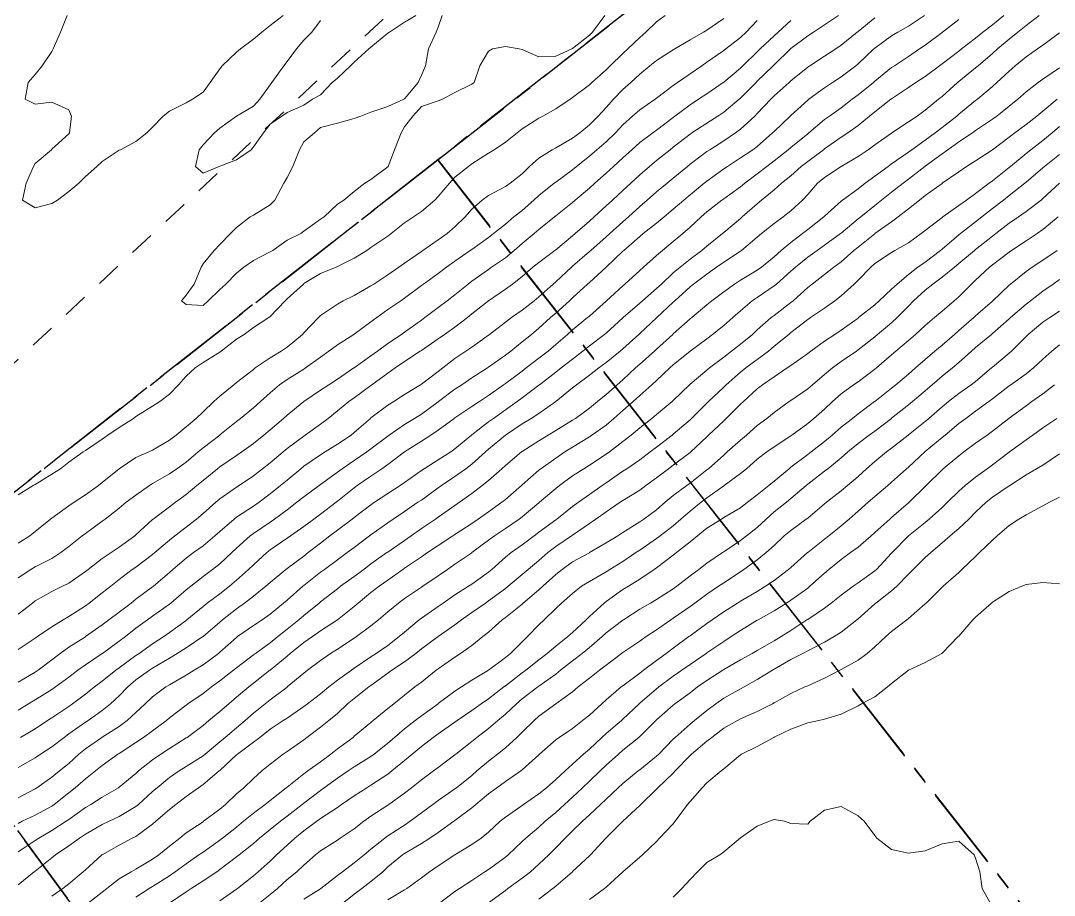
# Model space of a CAD drawing. Header units: centimetres. Extents: x 0 to 642158, y -847 to 649707.
# Drawn here: x 616969.32 to 617000.09, y 620332.55 to 620358.59 of the extents above; entities that cross this region are included whole.
import ezdxf

# ---------------------------------------------------------------- set-up
doc = ezdxf.new("R2010")
doc.units = ezdxf.units.CM
doc.header["$MEASUREMENT"] = 0
doc.linetypes.add('CENTERX2', pattern=[4, 2.5, -0.5, 0.5, -0.5])
doc.linetypes.add('JIS_02_0.7', pattern=[1.35, 0.75, -0.6])
doc.layers.add('SPW_parcellaire cadastral', color=7, linetype='CENTERX2', lineweight=25, true_color=0xff0542)
doc.layers.add('WAL_parcellaire agricole', color=7, linetype='JIS_02_0.7', lineweight=25)
doc.layers.add('WAL_topographie 0.5', color=253, linetype='Continuous', lineweight=20)

msp = doc.modelspace()

# ---------------------------------------------------------------- linework, layer by layer
at = {"layer": 'SPW_parcellaire cadastral'}
for points in [[(616972.658, 620425.672), (617010.893, 620377.325), (616997.565, 620366.866), (616981.735, 620354.446), (616964.517, 620340.941), (616934.252, 620317.224), (616928.003, 620312.33), (616882.528, 620374.041), (616972.658, 620425.672)], [(617146.257, 620375.609), (617171.917, 620342.183), (617234.747, 620260.301), (617106.707, 620158.882), (617115.103, 620149.589), (617064.759, 620106.478), (617053.863, 620117.239), (616968.009, 620182.814), (616937.386, 620218.037), (616956.282, 620268.99), (616938.408, 620293.768), (616934.252, 620317.224), (616964.517, 620340.941), (617015.701, 620270.757), (617035.118, 620286.317), (617053.068, 620300.715), (617070.714, 620314.879), (617111.129, 620347.351), (617146.257, 620375.609)], [(617053.068, 620300.715), (617035.118, 620286.317), (616981.735, 620354.446), (616997.565, 620366.866), (617053.068, 620300.715)], [(616964.517, 620340.941), (616981.735, 620354.446), (617035.118, 620286.317), (617015.701, 620270.757), (616964.517, 620340.941)]]:
    msp.add_lwpolyline(points, dxfattribs=at)
at = {"layer": 'WAL_parcellaire agricole'}
msp.add_lwpolyline([(617087.586, 620473.072), (617062.422, 620453.403), (617036.863, 620425.348), (617003.098, 620383.063), (616981.101, 620359.561), (616961.603, 620341.392), (616928.44, 620312.222), (616917.191, 620305.471)], dxfattribs=at)
at = {"layer": 'WAL_topographie 0.5'}
for points in [[(616969.25, 620344.476), (616969.695, 620344.75), (616969.75, 620344.783), (616970.25, 620345.083), (616970.504, 620345.25), (616970.75, 620345.449), (616971.186, 620345.75), (616971.25, 620345.792), (616971.75, 620346.131), (616971.918, 620346.25), (616972.25, 620346.473), (616972.676, 620346.75), (616972.75, 620346.804), (616973.25, 620347.108), (616973.466, 620347.25), (616973.75, 620347.468), (616974.021, 620347.75), (616974.25, 620348.002), (616974.52, 620348.25), (616974.75, 620348.409), (616975.25, 620348.722), (616975.286, 620348.75), (616975.75, 620349.103), (616975.972, 620349.25), (616976.25, 620349.453), (616976.713, 620349.75), (616976.75, 620349.778), (616977.192, 620350.25), (616977.25, 620350.308), (616977.736, 620350.75), (616977.75, 620350.761), (616978.25, 620351.062), (616978.711, 620351.25), (616978.75, 620351.268), (616979.25, 620351.52), (616979.624, 620351.75), (616979.75, 620351.833), (616980.25, 620352.177), (616980.348, 620352.25), (616980.75, 620352.569), (616981.014, 620352.75), (616981.25, 620352.91), (616981.649, 620353.25), (616981.75, 620353.356), (616982.086, 620353.75), (616982.25, 620353.929), (616982.649, 620354.25), (616982.75, 620354.328), (616983.25, 620354.645), (616983.412, 620354.75), (616983.75, 620354.971), (616984.1, 620355.25), (616984.25, 620355.368), (616984.75, 620355.69), (616984.864, 620355.75), (616985.25, 620355.967), (616985.675, 620356.25), (616985.75, 620356.299), (616986.25, 620356.678), (616986.324, 620356.75), (616986.75, 620357.13), (616986.871, 620357.25), (616987.25, 620357.613), (616987.394, 620357.75), (616987.75, 620358.094), (616987.932, 620358.25), (616988.25, 620358.561), (616988.508, 620358.75)], [(616969.25, 620339.868), (616969.75, 620340.199), (616969.821, 620340.25), (616970.25, 620340.546), (616970.583, 620340.75), (616970.75, 620340.846), (616971.25, 620341.168), (616971.359, 620341.25), (616971.75, 620341.555), (616972, 620341.75), (616972.25, 620341.951), (616972.641, 620342.25), (616972.75, 620342.322), (616973.25, 620342.698), (616973.311, 620342.75), (616973.75, 620343.126), (616973.915, 620343.25), (616974.25, 620343.507), (616974.554, 620343.75), (616974.75, 620343.914), (616975.13, 620344.25), (616975.25, 620344.351), (616975.75, 620344.697), (616975.829, 620344.75), (616976.25, 620345.041), (616976.521, 620345.25), (616976.75, 620345.428), (616977.132, 620345.75), (616977.25, 620345.849), (616977.75, 620346.221), (616977.794, 620346.25), (616978.25, 620346.578), (616978.476, 620346.75), (616978.75, 620346.973), (616979.09, 620347.25), (616979.25, 620347.362), (616979.75, 620347.729), (616979.778, 620347.75), (616980.25, 620348.099), (616980.465, 620348.25), (616980.75, 620348.44), (616981.218, 620348.75), (616981.25, 620348.771), (616981.75, 620349.121), (616981.936, 620349.25), (616982.25, 620349.464), (616982.621, 620349.75), (616982.75, 620349.857), (616983.248, 620350.25), (616983.25, 620350.251), (616983.75, 620350.592), (616983.962, 620350.75), (616984.25, 620350.977), (616984.572, 620351.25), (616984.75, 620351.391), (616985.223, 620351.75), (616985.25, 620351.771), (616985.75, 620352.181), (616985.832, 620352.25), (616986.25, 620352.623), (616986.392, 620352.75), (616986.75, 620353.078), (616986.939, 620353.25), (616987.25, 620353.531), (616987.484, 620353.75), (616987.75, 620353.997), (616988.04, 620354.25), (616988.25, 620354.425), (616988.654, 620354.75), (616988.75, 620354.824), (616989.25, 620355.214), (616989.304, 620355.25), (616989.75, 620355.539), (616990.079, 620355.75), (616990.25, 620355.866), (616990.712, 620356.25), (616990.75, 620356.281), (616991.215, 620356.75), (616991.25, 620356.786), (616991.718, 620357.25), (616991.75, 620357.281), (616992.239, 620357.75), (616992.25, 620357.759), (616992.75, 620358.138), (616992.922, 620358.25), (616993.25, 620358.471), (616993.67, 620358.75)], [(616969.25, 620338.058), (616969.557, 620338.25), (616969.75, 620338.365), (616970.25, 620338.673), (616970.361, 620338.75), (616970.75, 620339.044), (616971.02, 620339.25), (616971.25, 620339.414), (616971.75, 620339.746), (616971.756, 620339.75), (616972.25, 620340.11), (616972.437, 620340.25), (616972.75, 620340.498), (616973.093, 620340.75), (616973.25, 620340.862), (616973.75, 620341.218), (616973.789, 620341.25), (616974.25, 620341.645), (616974.385, 620341.75), (616974.75, 620342.037), (616975.036, 620342.25), (616975.25, 620342.417), (616975.607, 620342.75), (616975.75, 620342.884), (616976.154, 620343.25), (616976.25, 620343.321), (616976.75, 620343.66), (616976.88, 620343.75), (616977.25, 620344.028), (616977.544, 620344.25), (616977.75, 620344.412), (616978.209, 620344.75), (616978.25, 620344.78), (616978.75, 620345.146), (616978.89, 620345.25), (616979.25, 620345.493), (616979.624, 620345.75), (616979.75, 620345.845), (616980.25, 620346.223), (616980.288, 620346.25), (616980.75, 620346.563), (616981.049, 620346.75), (616981.25, 620346.878), (616981.75, 620347.245), (616981.757, 620347.25), (616982.25, 620347.621), (616982.452, 620347.75), (616982.75, 620347.953), (616983.215, 620348.25), (616983.25, 620348.272), (616983.75, 620348.631), (616983.909, 620348.75), (616984.25, 620349.024), (616984.525, 620349.25), (616984.75, 620349.437), (616985.095, 620349.75), (616985.25, 620349.885), (616985.66, 620350.25), (616985.75, 620350.336), (616986.196, 620350.75), (616986.25, 620350.799), (616986.75, 620351.249), (616986.751, 620351.25), (616987.25, 620351.726), (616987.276, 620351.75), (616987.75, 620352.164), (616987.855, 620352.25), (616988.25, 620352.566), (616988.476, 620352.75), (616988.75, 620352.976), (616989.06, 620353.25), (616989.25, 620353.408), (616989.672, 620353.75), (616989.75, 620353.814), (616990.25, 620354.175), (616990.359, 620354.25), (616990.75, 620354.505), (616991.116, 620354.75), (616991.25, 620354.848), (616991.705, 620355.25), (616991.75, 620355.296), (616992.229, 620355.75), (616992.25, 620355.77), (616992.75, 620356.221), (616992.787, 620356.25), (616993.25, 620356.596), (616993.486, 620356.75), (616993.75, 620356.916), (616994.186, 620357.25), (616994.25, 620357.303), (616994.722, 620357.75), (616994.75, 620357.775), (616995.25, 620358.136), (616995.438, 620358.25), (616995.75, 620358.427), (616996.232, 620358.75)], [(616969.25, 620336.35), (616969.75, 620336.64), (616969.914, 620336.75), (616970.25, 620336.964), (616970.615, 620337.25), (616970.75, 620337.351), (616971.25, 620337.701), (616971.327, 620337.75), (616971.75, 620338.05), (616971.995, 620338.25), (616972.25, 620338.483), (616972.506, 620338.75), (616972.75, 620338.961), (616973.151, 620339.25), (616973.25, 620339.313), (616973.75, 620339.608), (616973.984, 620339.75), (616974.25, 620339.918), (616974.747, 620340.25), (616974.75, 620340.252), (616975.25, 620340.682), (616975.33, 620340.75), (616975.75, 620341.082), (616975.982, 620341.25), (616976.25, 620341.458), (616976.619, 620341.75), (616976.75, 620341.863), (616977.215, 620342.25), (616977.25, 620342.278), (616977.75, 620342.649), (616977.882, 620342.75), (616978.25, 620343.034), (616978.527, 620343.25), (616978.75, 620343.422), (616979.187, 620343.75), (616979.25, 620343.799), (616979.75, 620344.172), (616979.859, 620344.25), (616980.25, 620344.515), (616980.615, 620344.75), (616980.75, 620344.844), (616981.25, 620345.199), (616981.328, 620345.25), (616981.75, 620345.511), (616982.122, 620345.75), (616982.25, 620345.839), (616982.739, 620346.25), (616982.75, 620346.259), (616983.25, 620346.643), (616983.395, 620346.75), (616983.75, 620347.003), (616984.105, 620347.25), (616984.25, 620347.356), (616984.75, 620347.735), (616984.768, 620347.75), (616985.25, 620348.126), (616985.409, 620348.25), (616985.75, 620348.512), (616986.056, 620348.75), (616986.25, 620348.91), (616986.704, 620349.25), (616986.75, 620349.288), (616987.25, 620349.738), (616987.262, 620349.75), (616987.75, 620350.181), (616987.83, 620350.25), (616988.25, 620350.614), (616988.394, 620350.75), (616988.75, 620351.084), (616988.95, 620351.25), (616989.25, 620351.489), (616989.599, 620351.75), (616989.75, 620351.879), (616990.213, 620352.25), (616990.25, 620352.282), (616990.75, 620352.703), (616990.804, 620352.75), (616991.25, 620353.14), (616991.38, 620353.25), (616991.75, 620353.559), (616991.971, 620353.75), (616992.25, 620353.976), (616992.554, 620354.25), (616992.75, 620354.399), (616993.219, 620354.75), (616993.25, 620354.775), (616993.75, 620355.122), (616993.945, 620355.25), (616994.25, 620355.472), (616994.591, 620355.75), (616994.75, 620355.881), (616995.227, 620356.25), (616995.25, 620356.267), (616995.75, 620356.604), (616995.971, 620356.75), (616996.25, 620356.928), (616996.679, 620357.25), (616996.75, 620357.303), (616997.25, 620357.686), (616997.332, 620357.75), (616997.75, 620358.075), (616997.962, 620358.25), (616998.25, 620358.47), (616998.59, 620358.75)], [(616969.25, 620335.45), (616969.75, 620335.716), (616969.804, 620335.75), (616970.25, 620336.067), (616970.472, 620336.25), (616970.75, 620336.475), (616971.056, 620336.75), (616971.25, 620336.911), (616971.735, 620337.25), (616971.75, 620337.26), (616972.25, 620337.577), (616972.494, 620337.75), (616972.75, 620337.988), (616973.027, 620338.25), (616973.25, 620338.458), (616973.643, 620338.75), (616973.75, 620338.813), (616974.25, 620339.107), (616974.482, 620339.25), (616974.75, 620339.411), (616975.206, 620339.75), (616975.25, 620339.786), (616975.75, 620340.228), (616975.78, 620340.25), (616976.25, 620340.578), (616976.506, 620340.75), (616976.75, 620340.921), (616977.15, 620341.25), (616977.25, 620341.337), (616977.716, 620341.75), (616977.75, 620341.777), (616978.25, 620342.168), (616978.362, 620342.25), (616978.75, 620342.535), (616979.045, 620342.75), (616979.25, 620342.906), (616979.708, 620343.25), (616979.75, 620343.281), (616980.25, 620343.639), (616980.409, 620343.75), (616980.75, 620343.98), (616981.147, 620344.25), (616981.25, 620344.318), (616981.75, 620344.678), (616981.85, 620344.75), (616982.25, 620345.015), (616982.576, 620345.25), (616982.75, 620345.385), (616983.155, 620345.75), (616983.25, 620345.834), (616983.75, 620346.247), (616983.754, 620346.25), (616984.25, 620346.582), (616984.523, 620346.75), (616984.75, 620346.899), (616985.25, 620347.248), (616985.253, 620347.25), (616985.75, 620347.657), (616985.865, 620347.75), (616986.25, 620348.039), (616986.528, 620348.25), (616986.75, 620348.409), (616987.165, 620348.75), (616987.25, 620348.82), (616987.725, 620349.25), (616987.75, 620349.273), (616988.25, 620349.739), (616988.261, 620349.75), (616988.75, 620350.207), (616988.796, 620350.25), (616989.25, 620350.666), (616989.353, 620350.75), (616989.75, 620351.046), (616990.039, 620351.25), (616990.25, 620351.4), (616990.75, 620351.73), (616990.778, 620351.75), (616991.25, 620352.143), (616991.375, 620352.25), (616991.75, 620352.552), (616992.025, 620352.75), (616992.25, 620352.928), (616992.596, 620353.25), (616992.75, 620353.417), (616993.047, 620353.75), (616993.25, 620353.924), (616993.745, 620354.25), (616993.75, 620354.253), (616994.25, 620354.546), (616994.548, 620354.75), (616994.75, 620354.891), (616995.25, 620355.246), (616995.256, 620355.25), (616995.75, 620355.575), (616996.007, 620355.75), (616996.25, 620355.924), (616996.647, 620356.25), (616996.75, 620356.331), (616997.215, 620356.75), (616997.25, 620356.779), (616997.75, 620357.185), (616997.826, 620357.25), (616998.25, 620357.611), (616998.404, 620357.75), (616998.75, 620358.045), (616999.003, 620358.25), (616999.25, 620358.445), (616999.639, 620358.75)], [(616969.25, 620338.897), (616969.75, 620339.191), (616969.838, 620339.25), (616970.25, 620339.561), (616970.496, 620339.75), (616970.75, 620339.933), (616971.25, 620340.248), (616971.253, 620340.25), (616971.75, 620340.602), (616971.944, 620340.75), (616972.25, 620340.98), (616972.608, 620341.25), (616972.75, 620341.364), (616973.25, 620341.733), (616973.272, 620341.75), (616973.75, 620342.16), (616973.849, 620342.25), (616974.25, 620342.586), (616974.468, 620342.75), (616974.75, 620342.956), (616975.104, 620343.25), (616975.25, 620343.382), (616975.677, 620343.75), (616975.75, 620343.806), (616976.25, 620344.131), (616976.419, 620344.25), (616976.75, 620344.503), (616977.056, 620344.75), (616977.25, 620344.911), (616977.663, 620345.25), (616977.75, 620345.321), (616978.25, 620345.667), (616978.384, 620345.75), (616978.75, 620345.978), (616979.156, 620346.25), (616979.25, 620346.326), (616979.736, 620346.75), (616979.75, 620346.761), (616980.25, 620347.143), (616980.426, 620347.25), (616980.75, 620347.459), (616981.226, 620347.75), (616981.25, 620347.765), (616981.75, 620348.143), (616981.885, 620348.25), (616982.25, 620348.536), (616982.571, 620348.75), (616982.75, 620348.87), (616983.25, 620349.226), (616983.281, 620349.25), (616983.75, 620349.615), (616983.93, 620349.75), (616984.25, 620349.971), (616984.605, 620350.25), (616984.75, 620350.372), (616985.172, 620350.75), (616985.25, 620350.818), (616985.715, 620351.25), (616985.75, 620351.28), (616986.25, 620351.715), (616986.29, 620351.75), (616986.75, 620352.151), (616986.86, 620352.25), (616987.25, 620352.603), (616987.415, 620352.75), (616987.75, 620353.063), (616987.971, 620353.25), (616988.25, 620353.491), (616988.568, 620353.75), (616988.75, 620353.901), (616989.17, 620354.25), (616989.25, 620354.314), (616989.75, 620354.692), (616989.834, 620354.75), (616990.25, 620355.017), (616990.606, 620355.25), (616990.75, 620355.357), (616991.179, 620355.75), (616991.25, 620355.823), (616991.652, 620356.25), (616991.75, 620356.349), (616992.199, 620356.75), (616992.25, 620356.796), (616992.75, 620357.205), (616992.817, 620357.25), (616993.25, 620357.533), (616993.584, 620357.75), (616993.75, 620357.86), (616994.226, 620358.25), (616994.25, 620358.269), (616994.75, 620358.673)], [(616969.25, 620343.033), (616969.596, 620343.25), (616969.75, 620343.376), (616970.208, 620343.75), (616970.25, 620343.78), (616970.75, 620344.14), (616970.91, 620344.25), (616971.25, 620344.473), (616971.633, 620344.75), (616971.75, 620344.836), (616972.25, 620345.25), (616972.25, 620345.25), (616972.75, 620345.585), (616973.134, 620345.75), (616973.25, 620345.805), (616973.75, 620346.095), (616973.948, 620346.25), (616974.25, 620346.498), (616974.55, 620346.75), (616974.75, 620346.942), (616975.072, 620347.25), (616975.25, 620347.413), (616975.665, 620347.75), (616975.75, 620347.816), (616976.25, 620348.208), (616976.304, 620348.25), (616976.75, 620348.554), (616977.077, 620348.75), (616977.25, 620348.869), (616977.708, 620349.25), (616977.75, 620349.3), (616978.185, 620349.75), (616978.25, 620349.811), (616978.75, 620350.153), (616978.919, 620350.25), (616979.25, 620350.404), (616979.75, 620350.696), (616979.832, 620350.75), (616980.25, 620351.019), (616980.582, 620351.25), (616980.75, 620351.368), (616981.25, 620351.72), (616981.294, 620351.75), (616981.75, 620352.062), (616982.021, 620352.25), (616982.25, 620352.451), (616982.552, 620352.75), (616982.75, 620352.983), (616983.058, 620353.25), (616983.25, 620353.385), (616983.75, 620353.649), (616983.894, 620353.75), (616984.25, 620354.033), (616984.473, 620354.25), (616984.75, 620354.5), (616985.146, 620354.75), (616985.25, 620354.807), (616985.75, 620355.091), (616985.966, 620355.25), (616986.25, 620355.486), (616986.514, 620355.75), (616986.75, 620356.006), (616986.967, 620356.25), (616987.25, 620356.543), (616987.487, 620356.75), (616987.75, 620357.003), (616988.05, 620357.25), (616988.25, 620357.409), (616988.75, 620357.723), (616988.795, 620357.75), (616989.25, 620358.02), (616989.651, 620358.25), (616989.75, 620358.306), (616990.25, 620358.654)], [(616969.25, 620342.002), (616969.619, 620342.25), (616969.75, 620342.326), (616970.25, 620342.577), (616970.52, 620342.75), (616970.75, 620342.935), (616971.153, 620343.25), (616971.25, 620343.323), (616971.75, 620343.685), (616971.833, 620343.75), (616972.25, 620344.08), (616972.466, 620344.25), (616972.75, 620344.462), (616973.158, 620344.75), (616973.25, 620344.807), (616973.75, 620345.098), (616973.969, 620345.25), (616974.25, 620345.449), (616974.605, 620345.75), (616974.75, 620345.873), (616975.245, 620346.25), (616975.25, 620346.254), (616975.75, 620346.657), (616975.869, 620346.75), (616976.25, 620347.063), (616976.457, 620347.25), (616976.75, 620347.513), (616977.028, 620347.75), (616977.25, 620347.907), (616977.75, 620348.219), (616977.798, 620348.25), (616978.25, 620348.574), (616978.497, 620348.75), (616978.75, 620348.937), (616979.244, 620349.25), (616979.25, 620349.254), (616979.75, 620349.619), (616979.924, 620349.75), (616980.25, 620349.986), (616980.639, 620350.25), (616980.75, 620350.326), (616981.25, 620350.706), (616981.309, 620350.75), (616981.75, 620351.064), (616981.998, 620351.25), (616982.25, 620351.43), (616982.707, 620351.75), (616982.75, 620351.782), (616983.25, 620352.136), (616983.4, 620352.25), (616983.75, 620352.532), (616984.004, 620352.75), (616984.25, 620352.94), (616984.602, 620353.25), (616984.75, 620353.385), (616985.205, 620353.75), (616985.25, 620353.786), (616985.75, 620354.152), (616985.866, 620354.25), (616986.25, 620354.557), (616986.47, 620354.75), (616986.75, 620354.988), (616987.029, 620355.25), (616987.25, 620355.491), (616987.537, 620355.75), (616987.75, 620355.933), (616988.207, 620356.25), (616988.25, 620356.283), (616988.75, 620356.664), (616988.874, 620356.75), (616989.25, 620357.007), (616989.599, 620357.25), (616989.75, 620357.355), (616990.25, 620357.701), (616990.311, 620357.75), (616990.75, 620358.094), (616990.92, 620358.25), (616991.25, 620358.597)], [(616969.25, 620340.915), (616969.668, 620341.25), (616969.75, 620341.317), (616970.25, 620341.595), (616970.562, 620341.75), (616970.75, 620341.843), (616971.25, 620342.189), (616971.328, 620342.25), (616971.75, 620342.573), (616972.013, 620342.75), (616972.25, 620342.912), (616972.715, 620343.25), (616972.75, 620343.281), (616973.25, 620343.736), (616973.267, 620343.75), (616973.75, 620344.117), (616973.927, 620344.25), (616974.25, 620344.484), (616974.569, 620344.75), (616974.75, 620344.903), (616975.18, 620345.25), (616975.25, 620345.304), (616975.75, 620345.641), (616975.906, 620345.75), (616976.25, 620346.003), (616976.562, 620346.25), (616976.75, 620346.407), (616977.145, 620346.75), (616977.25, 620346.848), (616977.75, 620347.247), (616977.754, 620347.25), (616978.25, 620347.591), (616978.49, 620347.75), (616978.75, 620347.917), (616979.241, 620348.25), (616979.25, 620348.256), (616979.75, 620348.609), (616979.945, 620348.75), (616980.25, 620348.977), (616980.656, 620349.25), (616980.75, 620349.317), (616981.25, 620349.677), (616981.353, 620349.75), (616981.75, 620350.052), (616982.014, 620350.25), (616982.25, 620350.43), (616982.641, 620350.75), (616982.75, 620350.834), (616983.25, 620351.186), (616983.341, 620351.25), (616983.75, 620351.534), (616984.014, 620351.75), (616984.25, 620351.955), (616984.611, 620352.25), (616984.75, 620352.371), (616985.213, 620352.75), (616985.25, 620352.78), (616985.75, 620353.175), (616985.833, 620353.25), (616986.25, 620353.603), (616986.418, 620353.75), (616986.75, 620354.051), (616986.965, 620354.25), (616987.25, 620354.509), (616987.517, 620354.75), (616987.75, 620354.959), (616988.14, 620355.25), (616988.25, 620355.329), (616988.75, 620355.712), (616988.8, 620355.75), (616989.25, 620356.087), (616989.502, 620356.25), (616989.75, 620356.417), (616990.238, 620356.75), (616990.25, 620356.758), (616990.75, 620357.176), (616990.822, 620357.25), (616991.25, 620357.666), (616991.335, 620357.75), (616991.75, 620358.141), (616991.871, 620358.25), (616992.25, 620358.594)], [(616969.32, 620337.25), (616969.75, 620337.502), (616970.118, 620337.75), (616970.25, 620337.836), (616970.75, 620338.173), (616970.861, 620338.25), (616971.25, 620338.539), (616971.519, 620338.75), (616971.75, 620338.922), (616972.149, 620339.25), (616972.25, 620339.324), (616972.75, 620339.69), (616972.844, 620339.75), (616973.25, 620340.034), (616973.58, 620340.25), (616973.75, 620340.37), (616974.25, 620340.734), (616974.27, 620340.75), (616974.75, 620341.151), (616974.875, 620341.25), (616975.25, 620341.523), (616975.538, 620341.75), (616975.75, 620341.931), (616976.106, 620342.25), (616976.25, 620342.392), (616976.648, 620342.75), (616976.75, 620342.831), (616977.25, 620343.18), (616977.349, 620343.25), (616977.75, 620343.526), (616978.053, 620343.75), (616978.25, 620343.896), (616978.71, 620344.25), (616978.75, 620344.281), (616979.25, 620344.682), (616979.343, 620344.75), (616979.75, 620345.032), (616980.074, 620345.25), (616980.25, 620345.372), (616980.749, 620345.75), (616980.75, 620345.751), (616981.25, 620346.07), (616981.536, 620346.25), (616981.75, 620346.395), (616982.225, 620346.75), (616982.25, 620346.768), (616982.75, 620347.1), (616982.98, 620347.25), (616983.25, 620347.428), (616983.693, 620347.75), (616983.75, 620347.791), (616984.25, 620348.157), (616984.372, 620348.25), (616984.75, 620348.541), (616985.026, 620348.75), (616985.25, 620348.945), (616985.599, 620349.25), (616985.75, 620349.383), (616986.198, 620349.75), (616986.25, 620349.795), (616986.75, 620350.238), (616986.763, 620350.25), (616987.25, 620350.699), (616987.309, 620350.75), (616987.75, 620351.152), (616987.859, 620351.25), (616988.25, 620351.597), (616988.427, 620351.75), (616988.75, 620352.012), (616989.038, 620352.25), (616989.25, 620352.441), (616989.584, 620352.75), (616989.75, 620352.895), (616990.198, 620353.25), (616990.25, 620353.287), (616990.75, 620353.643), (616990.879, 620353.75), (616991.25, 620354.028), (616991.532, 620354.25), (616991.75, 620354.421), (616992.168, 620354.75), (616992.25, 620354.819), (616992.75, 620355.221), (616992.787, 620355.25), (616993.25, 620355.645), (616993.397, 620355.75), (616993.75, 620356.001), (616994.075, 620356.25), (616994.25, 620356.38), (616994.706, 620356.75), (616994.75, 620356.789), (616995.25, 620357.194), (616995.334, 620357.25), (616995.75, 620357.527), (616996.077, 620357.75), (616996.25, 620357.865), (616996.75, 620358.237), (616996.767, 620358.25), (616997.25, 620358.623)], [(616970.703, 620358.75), (616970.504, 620358.25), (616970.287, 620357.75), (616970.25, 620357.669), (616969.961, 620357.25), (616969.75, 620356.986), (616969.548, 620356.75), (616969.45, 620356.25), (616969.75, 620356.109), (616970.25, 620356.169), (616970.75, 620355.937), (616970.833, 620355.75), (616970.772, 620355.25), (616970.75, 620355.223), (616970.25, 620354.763), (616970.235, 620354.75), (616969.75, 620354.337), (616969.707, 620354.25), (616969.487, 620353.75), (616969.375, 620353.25), (616969.75, 620353.018), (616970.25, 620353.144), (616970.414, 620353.25), (616970.75, 620353.501), (616971.048, 620353.75), (616971.25, 620353.952), (616971.589, 620354.25), (616971.75, 620354.4), (616972.25, 620354.731), (616972.288, 620354.75), (616972.75, 620354.996), (616973.078, 620355.25), (616973.25, 620355.42), (616973.562, 620355.75), (616973.75, 620355.901), (616974.25, 620356.148), (616974.434, 620356.25), (616974.75, 620356.467), (616974.958, 620356.75), (616975.25, 620357.16), (616975.323, 620357.25), (616975.75, 620357.649), (616975.868, 620357.75), (616976.25, 620358.038), (616976.497, 620358.25), (616976.75, 620358.446), (616977.139, 620358.75)], [(616981.871, 620358.75), (616981.75, 620358.4), (616981.694, 620358.25), (616981.463, 620357.75), (616981.368, 620357.25), (616981.25, 620356.964), (616981.156, 620356.75), (616980.75, 620356.263), (616980.73, 620356.25), (616980.25, 620356.04), (616979.75, 620355.868), (616979.45, 620355.75), (616979.25, 620355.682), (616978.75, 620355.54), (616978.25, 620355.408), (616978.068, 620355.25), (616977.75, 620354.987), (616977.62, 620354.75), (616977.419, 620354.25), (616977.25, 620353.921), (616977.153, 620353.75), (616976.89, 620353.25), (616976.75, 620353.11), (616976.25, 620352.803), (616976.153, 620352.75), (616975.75, 620352.433), (616975.571, 620352.25), (616975.25, 620351.923), (616975.083, 620351.75), (616974.75, 620351.35), (616974.694, 620351.25), (616974.485, 620350.75), (616974.25, 620350.417), (616974.107, 620350.25), (616974.25, 620350.139), (616974.75, 620350.115)], [(616978.25, 620358.594), (616977.99, 620358.25), (616977.75, 620358.01), (616977.531, 620357.75), (616977.25, 620357.374), (616977.154, 620357.25), (616976.796, 620356.75), (616976.75, 620356.679), (616976.438, 620356.25), (616976.25, 620356.043), (616975.75, 620355.75), (616975.75, 620355.75), (616975.25, 620355.388), (616975.094, 620355.25), (616974.75, 620354.894), (616974.63, 620354.75), (616974.524, 620354.25), (616974.75, 620354.048), (616975.225, 620354.25), (616975.25, 620354.257), (616975.75, 620354.445), (616976.183, 620354.75), (616976.25, 620354.832), (616976.553, 620355.25), (616976.75, 620355.509), (616977.091, 620355.75), (616977.25, 620355.853), (616977.75, 620356.073), (616978.008, 620356.25), (616978.25, 620356.379), (616978.593, 620356.75), (616978.75, 620356.878), (616979.136, 620357.25), (616979.25, 620357.355), (616979.686, 620357.75), (616979.75, 620357.804), (616980.25, 620358.218), (616980.303, 620358.25), (616980.75, 620358.543), (616981.083, 620358.75)], [(616974.75, 620350.115), (616974.904, 620350.25), (616975.25, 620350.583), (616975.425, 620350.75), (616975.75, 620351.075), (616975.968, 620351.25), (616976.25, 620351.449), (616976.75, 620351.704), (616976.83, 620351.75), (616977.25, 620352.059), (616977.658, 620352.25), (616977.75, 620352.319), (616978.25, 620352.678), (616978.356, 620352.75), (616978.75, 620353.126), (616978.94, 620353.25), (616979.25, 620353.503), (616979.563, 620353.75), (616979.75, 620353.861), (616980.25, 620354.237), (616980.261, 620354.25), (616980.445, 620354.75), (616980.651, 620355.25), (616980.75, 620355.428), (616981, 620355.75), (616981.25, 620356.037), (616981.75, 620356.208), (616981.882, 620356.25), (616982.25, 620356.453), (616982.75, 620356.7), (616982.82, 620356.75), (616982.99, 620357.25), (616983.25, 620357.682), (616983.37, 620357.75), (616983.75, 620357.827), (616984.163, 620357.75), (616984.25, 620357.73), (616984.75, 620357.512), (616985.25, 620357.536), (616985.728, 620357.75), (616985.75, 620357.76), (616986.25, 620358.164), (616986.348, 620358.25), (616986.711, 620358.75)], [(616969.25, 620334.689), (616969.366, 620334.75), (616969.75, 620334.932), (616970.25, 620335.206), (616970.313, 620335.25), (616970.75, 620335.596), (616970.943, 620335.75), (616971.25, 620336.014), (616971.553, 620336.25), (616971.75, 620336.41), (616972.215, 620336.75), (616972.25, 620336.772), (616972.75, 620337.095), (616972.982, 620337.25), (616973.25, 620337.444), (616973.658, 620337.75), (616973.75, 620337.828), (616974.25, 620338.211), (616974.302, 620338.25), (616974.75, 620338.557), (616975.002, 620338.75), (616975.25, 620338.929), (616975.659, 620339.25), (616975.75, 620339.324), (616976.25, 620339.706), (616976.309, 620339.75), (616976.75, 620340.066), (616976.976, 620340.25), (616977.25, 620340.471), (616977.599, 620340.75), (616977.75, 620340.881), (616978.208, 620341.25), (616978.25, 620341.285), (616978.75, 620341.677), (616978.842, 620341.75), (616979.25, 620342.041), (616979.532, 620342.25), (616979.75, 620342.416), (616980.223, 620342.75), (616980.25, 620342.769), (616980.75, 620343.117), (616980.943, 620343.25), (616981.25, 620343.466), (616981.672, 620343.75), (616981.75, 620343.805), (616982.25, 620344.157), (616982.381, 620344.25), (616982.75, 620344.513), (616983.064, 620344.75), (616983.25, 620344.899), (616983.649, 620345.25), (616983.75, 620345.341), (616984.235, 620345.75), (616984.25, 620345.761), (616984.75, 620346.081), (616985.02, 620346.25), (616985.25, 620346.389), (616985.75, 620346.696), (616985.835, 620346.75), (616986.25, 620347.053), (616986.494, 620347.25), (616986.75, 620347.46), (616987.079, 620347.75), (616987.25, 620347.901), (616987.62, 620348.25), (616987.75, 620348.366), (616988.186, 620348.75), (616988.25, 620348.809), (616988.737, 620349.25), (616988.75, 620349.262), (616989.25, 620349.71), (616989.299, 620349.75), (616989.75, 620350.128), (616989.9, 620350.25), (616990.25, 620350.517), (616990.574, 620350.75), (616990.75, 620350.861), (616991.25, 620351.159), (616991.377, 620351.25), (616991.75, 620351.564), (616991.962, 620351.75), (616992.25, 620351.987), (616992.595, 620352.25), (616992.75, 620352.37), (616993.23, 620352.75), (616993.25, 620352.77), (616993.75, 620353.221), (616993.786, 620353.25), (616994.25, 620353.584), (616994.465, 620353.75), (616994.75, 620353.964), (616995.146, 620354.25), (616995.25, 620354.325), (616995.75, 620354.678), (616995.85, 620354.75), (616996.25, 620355.03), (616996.549, 620355.25), (616996.75, 620355.409), (616997.189, 620355.75), (616997.25, 620355.803), (616997.75, 620356.211), (616997.801, 620356.25), (616998.25, 620356.627), (616998.384, 620356.75), (616998.75, 620357.092), (616998.927, 620357.25), (616999.25, 620357.514), (616999.596, 620357.75), (616999.75, 620357.864), (617000.25, 620358.233)], [(616969.25, 620333.84), (616969.75, 620334.179), (616969.857, 620334.25), (616970.25, 620334.476), (616970.671, 620334.75), (616970.75, 620334.805), (616971.25, 620335.159), (616971.41, 620335.25), (616971.75, 620335.467), (616972.231, 620335.75), (616972.25, 620335.763), (616972.75, 620336.178), (616972.83, 620336.25), (616973.25, 620336.579), (616973.49, 620336.75), (616973.75, 620336.922), (616974.25, 620337.233), (616974.276, 620337.25), (616974.75, 620337.607), (616974.92, 620337.75), (616975.25, 620338.018), (616975.519, 620338.25), (616975.75, 620338.445), (616976.109, 620338.75), (616976.25, 620338.86), (616976.742, 620339.25), (616976.75, 620339.256), (616977.25, 620339.667), (616977.346, 620339.75), (616977.75, 620340.075), (616978.008, 620340.25), (616978.25, 620340.418), (616978.75, 620340.748), (616978.753, 620340.75), (616979.25, 620341.147), (616979.367, 620341.25), (616979.75, 620341.563), (616979.99, 620341.75), (616980.25, 620341.935), (616980.702, 620342.25), (616980.75, 620342.284), (616981.25, 620342.627), (616981.429, 620342.75), (616981.75, 620342.962), (616982.191, 620343.25), (616982.25, 620343.288), (616982.75, 620343.617), (616982.944, 620343.75), (616983.25, 620343.969), (616983.645, 620344.25), (616983.75, 620344.333), (616984.226, 620344.75), (616984.25, 620344.772), (616984.75, 620345.204), (616984.809, 620345.25), (616985.25, 620345.562), (616985.525, 620345.75), (616985.75, 620345.895), (616986.25, 620346.2), (616986.325, 620346.25), (616986.75, 620346.55), (616986.983, 620346.75), (616987.25, 620346.987), (616987.55, 620347.25), (616987.75, 620347.431), (616988.114, 620347.75), (616988.25, 620347.873), (616988.65, 620348.25), (616988.75, 620348.341), (616989.25, 620348.747), (616989.255, 620348.75), (616989.75, 620349.122), (616989.917, 620349.25), (616990.25, 620349.519), (616990.522, 620349.75), (616990.75, 620349.948), (616991.1, 620350.25), (616991.25, 620350.352), (616991.75, 620350.692), (616991.818, 620350.75), (616992.25, 620351.129), (616992.384, 620351.25), (616992.75, 620351.551), (616993.031, 620351.75), (616993.25, 620351.905), (616993.729, 620352.25), (616993.75, 620352.267), (616994.25, 620352.686), (616994.33, 620352.75), (616994.75, 620353.092), (616994.946, 620353.25), (616995.25, 620353.485), (616995.59, 620353.75), (616995.75, 620353.871), (616996.237, 620354.25), (616996.25, 620354.26), (616996.75, 620354.624), (616996.924, 620354.75), (616997.25, 620354.981), (616997.654, 620355.25), (616997.75, 620355.318), (616998.25, 620355.656), (616998.382, 620355.75), (616998.75, 620356.044), (616999.002, 620356.25), (616999.25, 620356.474), (616999.614, 620356.75), (616999.75, 620356.847), (617000.25, 620357.183)], [(616969.25, 620332.856), (616969.724, 620333.25), (616969.75, 620333.27), (616970.25, 620333.66), (616970.359, 620333.75), (616970.75, 620334.018), (616971.069, 620334.25), (616971.25, 620334.364), (616971.75, 620334.651), (616971.951, 620334.75), (616972.25, 620334.896), (616972.75, 620335.19), (616972.824, 620335.25), (616973.25, 620335.635), (616973.384, 620335.75), (616973.75, 620336.05), (616974.036, 620336.25), (616974.25, 620336.384), (616974.75, 620336.7), (616974.81, 620336.75), (616975.25, 620337.119), (616975.409, 620337.25), (616975.75, 620337.535), (616976.005, 620337.75), (616976.25, 620337.972), (616976.601, 620338.25), (616976.75, 620338.367), (616977.25, 620338.745), (616977.256, 620338.75), (616977.75, 620339.165), (616977.859, 620339.25), (616978.25, 620339.539), (616978.548, 620339.75), (616978.75, 620339.878), (616979.25, 620340.205), (616979.32, 620340.25), (616979.75, 620340.567), (616979.978, 620340.75), (616980.25, 620340.985), (616980.569, 620341.25), (616980.75, 620341.381), (616981.25, 620341.72), (616981.295, 620341.75), (616981.75, 620342.058), (616982.023, 620342.25), (616982.25, 620342.405), (616982.75, 620342.749), (616982.752, 620342.75), (616983.25, 620343.12), (616983.423, 620343.25), (616983.75, 620343.472), (616984.158, 620343.75), (616984.25, 620343.82), (616984.75, 620344.235), (616984.769, 620344.25), (616985.25, 620344.661), (616985.362, 620344.75), (616985.75, 620345.034), (616986.084, 620345.25), (616986.25, 620345.353), (616986.75, 620345.681), (616986.847, 620345.75), (616987.25, 620346.057), (616987.498, 620346.25), (616987.75, 620346.465), (616988.113, 620346.75), (616988.25, 620346.862), (616988.716, 620347.25), (616988.75, 620347.28), (616989.235, 620347.75), (616989.25, 620347.765), (616989.75, 620348.186), (616989.827, 620348.25), (616990.25, 620348.572), (616990.483, 620348.75), (616990.75, 620348.956), (616991.104, 620349.25), (616991.25, 620349.387), (616991.666, 620349.75), (616991.75, 620349.815), (616992.25, 620350.199), (616992.314, 620350.25), (616992.75, 620350.647), (616992.88, 620350.75), (616993.25, 620351.033), (616993.524, 620351.25), (616993.75, 620351.412), (616994.126, 620351.75), (616994.25, 620351.852), (616994.75, 620352.249), (616994.752, 620352.25), (616995.25, 620352.601), (616995.447, 620352.75), (616995.75, 620352.991), (616996.078, 620353.25), (616996.25, 620353.383), (616996.75, 620353.745), (616996.757, 620353.75), (616997.25, 620354.095), (616997.48, 620354.25), (616997.75, 620354.418), (616998.25, 620354.746), (616998.255, 620354.75), (616998.75, 620355.121), (616998.917, 620355.25), (616999.25, 620355.5), (616999.571, 620355.75), (616999.75, 620355.894), (617000.178, 620356.25)], [(616970.25, 620332.524), (616970.578, 620332.75), (616970.75, 620332.888), (616971.186, 620333.25), (616971.25, 620333.307), (616971.739, 620333.75), (616971.75, 620333.757), (616972.25, 620334.038), (616972.643, 620334.25), (616972.75, 620334.301), (616973.25, 620334.663), (616973.349, 620334.75), (616973.75, 620335.099), (616973.94, 620335.25), (616974.25, 620335.486), (616974.611, 620335.75), (616974.75, 620335.844), (616975.229, 620336.25), (616975.25, 620336.267), (616975.75, 620336.729), (616975.775, 620336.75), (616976.25, 620337.106), (616976.439, 620337.25), (616976.75, 620337.495), (616977.133, 620337.75), (616977.25, 620337.826), (616977.75, 620338.166), (616977.862, 620338.25), (616978.25, 620338.55), (616978.496, 620338.75), (616978.75, 620338.95), (616979.165, 620339.25), (616979.25, 620339.31), (616979.75, 620339.647), (616979.905, 620339.75), (616980.25, 620339.987), (616980.592, 620340.25), (616980.75, 620340.387), (616981.187, 620340.75), (616981.25, 620340.799), (616981.75, 620341.144), (616981.903, 620341.25), (616982.25, 620341.495), (616982.648, 620341.75), (616982.75, 620341.816), (616983.25, 620342.171), (616983.343, 620342.25), (616983.75, 620342.611), (616983.919, 620342.75), (616984.25, 620342.987), (616984.603, 620343.25), (616984.75, 620343.357), (616985.25, 620343.724), (616985.286, 620343.75), (616985.75, 620344.121), (616985.925, 620344.25), (616986.25, 620344.484), (616986.632, 620344.75), (616986.75, 620344.831), (616987.25, 620345.177), (616987.362, 620345.25), (616987.75, 620345.516), (616988.063, 620345.75), (616988.25, 620345.893), (616988.72, 620346.25), (616988.75, 620346.274), (616989.25, 620346.707), (616989.295, 620346.75), (616989.75, 620347.199), (616989.801, 620347.25), (616990.25, 620347.678), (616990.323, 620347.75), (616990.75, 620348.123), (616990.91, 620348.25), (616991.25, 620348.506), (616991.579, 620348.75), (616991.75, 620348.895), (616992.186, 620349.25), (616992.25, 620349.302), (616992.75, 620349.692), (616992.836, 620349.75), (616993.25, 620350.035), (616993.558, 620350.25), (616993.75, 620350.4), (616994.13, 620350.75), (616994.25, 620350.867), (616994.627, 620351.25), (616994.75, 620351.36), (616995.25, 620351.693), (616995.349, 620351.75), (616995.75, 620351.974), (616996.131, 620352.25), (616996.25, 620352.345), (616996.75, 620352.735), (616996.77, 620352.75), (616997.25, 620353.083), (616997.481, 620353.25), (616997.75, 620353.449), (616998.15, 620353.75), (616998.25, 620353.823), (616998.75, 620354.22), (616998.786, 620354.25), (616999.25, 620354.638), (616999.391, 620354.75), (616999.75, 620355.028), (617000.027, 620355.25), (617000.25, 620355.437)], [(616971.251, 620332.25), (616971.75, 620332.645), (616971.884, 620332.75), (616972.25, 620333.041), (616972.615, 620333.25), (616972.75, 620333.326), (616973.25, 620333.623), (616973.434, 620333.75), (616973.75, 620334.014), (616974.055, 620334.25), (616974.25, 620334.405), (616974.75, 620334.739), (616974.766, 620334.75), (616975.25, 620335.112), (616975.417, 620335.25), (616975.75, 620335.565), (616975.968, 620335.75), (616976.25, 620336.027), (616976.5, 620336.25), (616976.75, 620336.452), (616977.134, 620336.75), (616977.25, 620336.829), (616977.75, 620337.18), (616977.842, 620337.25), (616978.25, 620337.549), (616978.493, 620337.75), (616978.75, 620337.965), (616979.053, 620338.25), (616979.25, 620338.412), (616979.686, 620338.75), (616979.75, 620338.795), (616980.25, 620339.16), (616980.375, 620339.25), (616980.75, 620339.501), (616981.083, 620339.75), (616981.25, 620339.884), (616981.747, 620340.25), (616981.75, 620340.252), (616982.25, 620340.601), (616982.448, 620340.75), (616982.75, 620340.964), (616983.154, 620341.25), (616983.25, 620341.314), (616983.75, 620341.684), (616983.835, 620341.75), (616984.25, 620342.097), (616984.429, 620342.25), (616984.75, 620342.52), (616985.011, 620342.75), (616985.25, 620342.934), (616985.722, 620343.25), (616985.75, 620343.27), (616986.25, 620343.617), (616986.444, 620343.75), (616986.75, 620343.964), (616987.167, 620344.25), (616987.25, 620344.306), (616987.75, 620344.616), (616987.929, 620344.75), (616988.25, 620344.982), (616988.611, 620345.25), (616988.75, 620345.355), (616989.25, 620345.734), (616989.268, 620345.75), (616989.75, 620346.203), (616989.801, 620346.25), (616990.25, 620346.679), (616990.327, 620346.75), (616990.75, 620347.168), (616990.838, 620347.25), (616991.25, 620347.624), (616991.409, 620347.75), (616991.75, 620347.989), (616992.143, 620348.25), (616992.25, 620348.322), (616992.75, 620348.676), (616992.842, 620348.75), (616993.25, 620349.051), (616993.555, 620349.25), (616993.75, 620349.376), (616994.25, 620349.737), (616994.268, 620349.75), (616994.75, 620350.133), (616994.881, 620350.25), (616995.25, 620350.595), (616995.41, 620350.75), (616995.75, 620351.031), (616996.032, 620351.25), (616996.25, 620351.405), (616996.702, 620351.75), (616996.75, 620351.79), (616997.25, 620352.21), (616997.3, 620352.25), (616997.75, 620352.6), (616997.936, 620352.75), (616998.25, 620352.998), (616998.575, 620353.25), (616998.75, 620353.388), (616999.215, 620353.75), (616999.25, 620353.779), (616999.75, 620354.206), (616999.801, 620354.25), (617000.25, 620354.609)], [(616972.75, 620332.492), (616973.144, 620332.75), (616973.25, 620332.812), (616973.75, 620333.131), (616973.924, 620333.25), (616974.25, 620333.488), (616974.629, 620333.75), (616974.75, 620333.836), (616975.25, 620334.192), (616975.326, 620334.25), (616975.75, 620334.58), (616975.957, 620334.75), (616976.25, 620334.989), (616976.604, 620335.25), (616976.75, 620335.366), (616977.229, 620335.75), (616977.25, 620335.769), (616977.75, 620336.164), (616977.87, 620336.25), (616978.25, 620336.526), (616978.551, 620336.75), (616978.75, 620336.911), (616979.215, 620337.25), (616979.25, 620337.281), (616979.75, 620337.697), (616979.815, 620337.75), (616980.25, 620338.108), (616980.428, 620338.25), (616980.75, 620338.505), (616981.06, 620338.75), (616981.25, 620338.892), (616981.69, 620339.25), (616981.75, 620339.294), (616982.25, 620339.638), (616982.417, 620339.75), (616982.75, 620339.986), (616983.079, 620340.25), (616983.25, 620340.386), (616983.655, 620340.75), (616983.75, 620340.82), (616984.25, 620341.219), (616984.285, 620341.25), (616984.75, 620341.642), (616984.868, 620341.75), (616985.25, 620342.1), (616985.438, 620342.25), (616985.75, 620342.476), (616986.25, 620342.747), (616986.256, 620342.75), (616986.75, 620343.038), (616987.101, 620343.25), (616987.25, 620343.347), (616987.75, 620343.667), (616987.874, 620343.75), (616988.25, 620344.027), (616988.509, 620344.25), (616988.75, 620344.448), (616989.152, 620344.75), (616989.25, 620344.82), (616989.75, 620345.216), (616989.793, 620345.25), (616990.25, 620345.657), (616990.357, 620345.75), (616990.75, 620346.1), (616990.924, 620346.25), (616991.25, 620346.534), (616991.534, 620346.75), (616991.75, 620346.926), (616992.2, 620347.25), (616992.25, 620347.285), (616992.75, 620347.624), (616992.897, 620347.75), (616993.25, 620348.052), (616993.489, 620348.25), (616993.75, 620348.445), (616994.199, 620348.75), (616994.25, 620348.787), (616994.75, 620349.181), (616994.833, 620349.25), (616995.25, 620349.594), (616995.415, 620349.75), (616995.75, 620350.095), (616995.904, 620350.25), (616996.25, 620350.569), (616996.477, 620350.75), (616996.75, 620350.949), (616997.12, 620351.25), (616997.25, 620351.357), (616997.717, 620351.75), (616997.75, 620351.777), (616998.25, 620352.176), (616998.348, 620352.25), (616998.75, 620352.558), (616999.024, 620352.75), (616999.25, 620352.911), (616999.698, 620353.25), (616999.75, 620353.293), (617000.25, 620353.75)], [(616973.75, 620332.311), (616974.25, 620332.651), (616974.396, 620332.75), (616974.75, 620332.98), (616975.158, 620333.25), (616975.25, 620333.314), (616975.75, 620333.692), (616975.821, 620333.75), (616976.25, 620334.094), (616976.432, 620334.25), (616976.75, 620334.507), (616977.051, 620334.75), (616977.25, 620334.9), (616977.699, 620335.25), (616977.75, 620335.291), (616978.25, 620335.671), (616978.359, 620335.75), (616978.75, 620336.034), (616979.069, 620336.25), (616979.25, 620336.371), (616979.75, 620336.677), (616979.849, 620336.75), (616980.25, 620337.073), (616980.453, 620337.25), (616980.75, 620337.506), (616981.061, 620337.75), (616981.25, 620337.896), (616981.745, 620338.25), (616981.75, 620338.254), (616982.25, 620338.627), (616982.441, 620338.75), (616982.75, 620338.949), (616983.25, 620339.248), (616983.253, 620339.25), (616983.75, 620339.626), (616983.907, 620339.75), (616984.25, 620340.096), (616984.411, 620340.25), (616984.75, 620340.602), (616984.902, 620340.75), (616985.25, 620341.087), (616985.418, 620341.25), (616985.75, 620341.538), (616986.016, 620341.75), (616986.25, 620341.893), (616986.75, 620342.181), (616986.861, 620342.25), (616987.25, 620342.488), (616987.634, 620342.75), (616987.75, 620342.828), (616988.25, 620343.167), (616988.362, 620343.25), (616988.75, 620343.553), (616988.977, 620343.75), (616989.25, 620343.986), (616989.58, 620344.25), (616989.75, 620344.381), (616990.25, 620344.74), (616990.265, 620344.75), (616990.75, 620345.105), (616990.928, 620345.25), (616991.25, 620345.531), (616991.535, 620345.75), (616991.75, 620345.904), (616992.25, 620346.23), (616992.279, 620346.25), (616992.75, 620346.599), (616992.935, 620346.75), (616993.25, 620347.022), (616993.494, 620347.25), (616993.75, 620347.481), (616994.116, 620347.75), (616994.25, 620347.841), (616994.75, 620348.212), (616994.796, 620348.25), (616995.25, 620348.645), (616995.371, 620348.75), (616995.75, 620349.069), (616995.964, 620349.25), (616996.25, 620349.515), (616996.528, 620349.75), (616996.75, 620349.942), (616997.11, 620350.25), (616997.25, 620350.367), (616997.626, 620350.75), (616997.75, 620350.866), (616998.16, 620351.25), (616998.25, 620351.323), (616998.75, 620351.701), (616998.822, 620351.75), (616999.25, 620352.031), (616999.581, 620352.25), (616999.75, 620352.37), (617000.204, 620352.75)], [(616975.25, 620332.379), (616975.75, 620332.732), (616975.773, 620332.75), (616976.25, 620333.127), (616976.39, 620333.25), (616976.75, 620333.568), (616976.939, 620333.75), (616977.25, 620334.035), (616977.481, 620334.25), (616977.75, 620334.469), (616978.135, 620334.75), (616978.25, 620334.834), (616978.75, 620335.166), (616978.87, 620335.25), (616979.25, 620335.512), (616979.625, 620335.75), (616979.75, 620335.825), (616980.25, 620336.153), (616980.375, 620336.25), (616980.75, 620336.562), (616980.974, 620336.75), (616981.25, 620336.982), (616981.598, 620337.25), (616981.75, 620337.357), (616982.25, 620337.706), (616982.311, 620337.75), (616982.75, 620338.053), (616983.027, 620338.25), (616983.25, 620338.398), (616983.704, 620338.75), (616983.75, 620338.784), (616984.25, 620339.172), (616984.359, 620339.25), (616984.75, 620339.557), (616984.997, 620339.75), (616985.25, 620339.968), (616985.611, 620340.25), (616985.75, 620340.376), (616986.152, 620340.75), (616986.25, 620340.846), (616986.69, 620341.25), (616986.75, 620341.298), (616987.25, 620341.649), (616987.417, 620341.75), (616987.75, 620341.959), (616988.179, 620342.25), (616988.25, 620342.299), (616988.75, 620342.672), (616988.846, 620342.75), (616989.25, 620343.076), (616989.468, 620343.25), (616989.75, 620343.476), (616990.183, 620343.75), (616990.25, 620343.793), (616990.75, 620344.087), (616990.96, 620344.25), (616991.25, 620344.468), (616991.591, 620344.75), (616991.75, 620344.882), (616992.195, 620345.25), (616992.25, 620345.291), (616992.75, 620345.672), (616992.851, 620345.75), (616993.25, 620346.063), (616993.478, 620346.25), (616993.75, 620346.486), (616994.086, 620346.75), (616994.25, 620346.883), (616994.744, 620347.25), (616994.75, 620347.255), (616995.25, 620347.65), (616995.376, 620347.75), (616995.75, 620348.067), (616995.959, 620348.25), (616996.25, 620348.503), (616996.537, 620348.75), (616996.75, 620348.932), (616997.117, 620349.25), (616997.25, 620349.363), (616997.699, 620349.75), (616997.75, 620349.798), (616998.25, 620350.241), (616998.26, 620350.25), (616998.75, 620350.718), (616998.787, 620350.75), (616999.25, 620351.123), (616999.43, 620351.25), (616999.75, 620351.456), (617000.173, 620351.75)], [(616976.35, 620332.25), (616976.75, 620332.574), (616976.962, 620332.75), (616977.25, 620333.015), (616977.544, 620333.25), (616977.75, 620333.445), (616978.101, 620333.75), (616978.25, 620333.871), (616978.75, 620334.193), (616978.836, 620334.25), (616979.25, 620334.523), (616979.541, 620334.75), (616979.75, 620334.899), (616980.25, 620335.227), (616980.283, 620335.25), (616980.75, 620335.585), (616980.959, 620335.75), (616981.25, 620335.986), (616981.613, 620336.25), (616981.75, 620336.354), (616982.25, 620336.729), (616982.275, 620336.75), (616982.75, 620337.125), (616982.905, 620337.25), (616983.25, 620337.514), (616983.522, 620337.75), (616983.75, 620337.939), (616984.078, 620338.25), (616984.25, 620338.398), (616984.712, 620338.75), (616984.75, 620338.777), (616985.25, 620339.135), (616985.393, 620339.25), (616985.75, 620339.527), (616986.037, 620339.75), (616986.25, 620339.927), (616986.629, 620340.25), (616986.75, 620340.358), (616987.25, 620340.739), (616987.266, 620340.75), (616987.75, 620341.064), (616988.071, 620341.25), (616988.25, 620341.352), (616988.75, 620341.673), (616988.855, 620341.75), (616989.25, 620342.063), (616989.508, 620342.25), (616989.75, 620342.433), (616990.211, 620342.75), (616990.25, 620342.776), (616990.75, 620343.109), (616990.931, 620343.25), (616991.25, 620343.502), (616991.512, 620343.75), (616991.75, 620343.961), (616992.115, 620344.25), (616992.25, 620344.362), (616992.708, 620344.75), (616992.75, 620344.785), (616993.25, 620345.175), (616993.346, 620345.25), (616993.75, 620345.577), (616993.945, 620345.75), (616994.25, 620345.997), (616994.584, 620346.25), (616994.75, 620346.371), (616995.249, 620346.75), (616995.25, 620346.751), (616995.75, 620347.153), (616995.869, 620347.25), (616996.25, 620347.57), (616996.454, 620347.75), (616996.75, 620348.006), (616997.057, 620348.25), (616997.25, 620348.416), (616997.629, 620348.75), (616997.75, 620348.855), (616998.218, 620349.25), (616998.25, 620349.276), (616998.75, 620349.713), (616998.789, 620349.75), (616999.25, 620350.153), (616999.379, 620350.25), (616999.75, 620350.532), (617000.056, 620350.75), (617000.25, 620350.885)], [(616977.75, 620332.431), (616978.25, 620332.744), (616978.258, 620332.75), (616978.75, 620333.138), (616978.898, 620333.25), (616979.25, 620333.509), (616979.546, 620333.75), (616979.75, 620333.918), (616980.159, 620334.25), (616980.25, 620334.317), (616980.75, 620334.64), (616980.914, 620334.75), (616981.25, 620335.005), (616981.586, 620335.25), (616981.75, 620335.369), (616982.25, 620335.716), (616982.293, 620335.75), (616982.75, 620336.119), (616982.903, 620336.25), (616983.25, 620336.546), (616983.515, 620336.75), (616983.75, 620336.94), (616984.096, 620337.25), (616984.25, 620337.4), (616984.603, 620337.75), (616984.75, 620337.882), (616985.25, 620338.247), (616985.254, 620338.25), (616985.75, 620338.603), (616985.92, 620338.75), (616986.25, 620339.009), (616986.555, 620339.25), (616986.75, 620339.4), (616987.211, 620339.75), (616987.25, 620339.779), (616987.75, 620340.117), (616987.943, 620340.25), (616988.25, 620340.455), (616988.679, 620340.75), (616988.75, 620340.795), (616989.25, 620341.144), (616989.393, 620341.25), (616989.75, 620341.514), (616990.097, 620341.75), (616990.25, 620341.856), (616990.75, 620342.183), (616990.852, 620342.25), (616991.25, 620342.533), (616991.518, 620342.75), (616991.75, 620342.966), (616992.055, 620343.25), (616992.25, 620343.413), (616992.709, 620343.75), (616992.75, 620343.781), (616993.25, 620344.201), (616993.308, 620344.25), (616993.75, 620344.592), (616993.938, 620344.75), (616994.25, 620345.022), (616994.502, 620345.25), (616994.75, 620345.467), (616995.097, 620345.75), (616995.25, 620345.861), (616995.741, 620346.25), (616995.75, 620346.257), (616996.25, 620346.659), (616996.359, 620346.75), (616996.75, 620347.092), (616996.94, 620347.25), (616997.25, 620347.493), (616997.62, 620347.75), (616997.75, 620347.851), (616998.224, 620348.25), (616998.25, 620348.273), (616998.75, 620348.689), (616998.819, 620348.75), (616999.25, 620349.19), (616999.31, 620349.25), (616999.75, 620349.611), (616999.958, 620349.75), (617000.25, 620349.942)], [(616978.84, 620332.25), (616979.25, 620332.58), (616979.478, 620332.75), (616979.75, 620332.958), (616980.098, 620333.25), (616980.25, 620333.39), (616980.69, 620333.75), (616980.75, 620333.791), (616981.25, 620334.085), (616981.505, 620334.25), (616981.75, 620334.418), (616982.22, 620334.75), (616982.25, 620334.771), (616982.75, 620335.151), (616982.867, 620335.25), (616983.25, 620335.568), (616983.498, 620335.75), (616983.75, 620335.938), (616984.206, 620336.25), (616984.25, 620336.283), (616984.75, 620336.731), (616984.77, 620336.75), (616985.25, 620337.172), (616985.352, 620337.25), (616985.75, 620337.515), (616986.049, 620337.75), (616986.25, 620337.913), (616986.619, 620338.25), (616986.75, 620338.371), (616987.2, 620338.75), (616987.25, 620338.788), (616987.75, 620339.161), (616987.864, 620339.25), (616988.25, 620339.541), (616988.535, 620339.75), (616988.75, 620339.911), (616989.21, 620340.25), (616989.25, 620340.278), (616989.75, 620340.639), (616989.906, 620340.75), (616990.25, 620340.993), (616990.663, 620341.25), (616990.75, 620341.303), (616991.25, 620341.597), (616991.498, 620341.75), (616991.75, 620341.92), (616992.183, 620342.25), (616992.25, 620342.309), (616992.742, 620342.75), (616992.75, 620342.756), (616993.25, 620343.15), (616993.383, 620343.25), (616993.75, 620343.553), (616993.984, 620343.75), (616994.25, 620343.982), (616994.548, 620344.25), (616994.75, 620344.425), (616995.135, 620344.75), (616995.25, 620344.848), (616995.692, 620345.25), (616995.75, 620345.3), (616996.238, 620345.75), (616996.25, 620345.76), (616996.75, 620346.176), (616996.839, 620346.25), (616997.25, 620346.596), (616997.454, 620346.75), (616997.75, 620346.962), (616998.145, 620347.25), (616998.25, 620347.329), (616998.75, 620347.716), (616998.799, 620347.75), (616999.25, 620348.074), (616999.475, 620348.25), (616999.75, 620348.516), (617000.019, 620348.75), (617000.25, 620348.942)], [(616980.25, 620332.413), (616980.75, 620332.709), (616980.821, 620332.75), (616981.25, 620333.063), (616981.492, 620333.25), (616981.75, 620333.422), (616982.248, 620333.75), (616982.25, 620333.751), (616982.75, 620334.061), (616983.027, 620334.25), (616983.25, 620334.43), (616983.594, 620334.75), (616983.75, 620334.874), (616984.25, 620335.223), (616984.288, 620335.25), (616984.75, 620335.571), (616984.971, 620335.75), (616985.25, 620335.993), (616985.53, 620336.25), (616985.75, 620336.447), (616986.076, 620336.75), (616986.25, 620336.903), (616986.619, 620337.25), (616986.75, 620337.365), (616987.208, 620337.75), (616987.25, 620337.787), (616987.733, 620338.25), (616987.75, 620338.264), (616988.25, 620338.697), (616988.318, 620338.75), (616988.75, 620339.073), (616989.004, 620339.25), (616989.25, 620339.424), (616989.73, 620339.75), (616989.75, 620339.764), (616990.25, 620340.107), (616990.47, 620340.25), (616990.75, 620340.437), (616991.25, 620340.735), (616991.275, 620340.75), (616991.75, 620341.015), (616992.121, 620341.25), (616992.25, 620341.336), (616992.75, 620341.697), (616992.819, 620341.75), (616993.25, 620342.135), (616993.384, 620342.25), (616993.75, 620342.55), (616994.022, 620342.75), (616994.25, 620342.917), (616994.64, 620343.25), (616994.75, 620343.346), (616995.192, 620343.75), (616995.25, 620343.801), (616995.75, 620344.23), (616995.773, 620344.25), (616996.25, 620344.72), (616996.279, 620344.75), (616996.75, 620345.217), (616996.787, 620345.25), (616997.25, 620345.635), (616997.402, 620345.75), (616997.75, 620346.009), (616998.091, 620346.25), (616998.25, 620346.363), (616998.742, 620346.75), (616998.75, 620346.756), (616999.25, 620347.127), (616999.42, 620347.25), (616999.75, 620347.484), (617000.099, 620347.75)], [(616981.75, 620332.282), (616982.25, 620332.657), (616982.387, 620332.75), (616982.75, 620332.992), (616983.141, 620333.25), (616983.25, 620333.318), (616983.75, 620333.683), (616983.83, 620333.75), (616984.25, 620334.145), (616984.362, 620334.25), (616984.75, 620334.578), (616984.938, 620334.75), (616985.25, 620335.009), (616985.509, 620335.25), (616985.75, 620335.472), (616986.044, 620335.75), (616986.25, 620335.946), (616986.569, 620336.25), (616986.75, 620336.424), (616987.118, 620336.75), (616987.25, 620336.865), (616987.724, 620337.25), (616987.75, 620337.273), (616988.225, 620337.75), (616988.25, 620337.775), (616988.75, 620338.21), (616988.8, 620338.25), (616989.25, 620338.579), (616989.471, 620338.75), (616989.75, 620338.944), (616990.224, 620339.25), (616990.25, 620339.267), (616990.75, 620339.563), (616991.099, 620339.75), (616991.25, 620339.836), (616991.75, 620340.125), (616991.956, 620340.25), (616992.25, 620340.435), (616992.729, 620340.75), (616992.75, 620340.764), (616993.25, 620341.098), (616993.45, 620341.25), (616993.75, 620341.486), (616994.104, 620341.75), (616994.25, 620341.855), (616994.75, 620342.211), (616994.795, 620342.25), (616995.25, 620342.734), (616995.264, 620342.75), (616995.75, 620343.249), (616995.752, 620343.25), (616996.25, 620343.653), (616996.368, 620343.75), (616996.75, 620344.093), (616996.913, 620344.25), (616997.25, 620344.583), (616997.435, 620344.75), (616997.75, 620345.001), (616998.096, 620345.25), (616998.25, 620345.362), (616998.75, 620345.745), (616998.757, 620345.75), (616999.25, 620346.105), (616999.457, 620346.25), (616999.75, 620346.465), (617000.169, 620346.75)], [(616983.25, 620332.327), (616983.75, 620332.694), (616983.826, 620332.75), (616984.25, 620333.062), (616984.494, 620333.25), (616984.75, 620333.475), (616985.042, 620333.75), (616985.25, 620333.957), (616985.532, 620334.25), (616985.75, 620334.465), (616986.042, 620334.75), (616986.25, 620334.942), (616986.584, 620335.25), (616986.75, 620335.408), (616987.111, 620335.75), (616987.25, 620335.874), (616987.703, 620336.25), (616987.75, 620336.286), (616988.25, 620336.687), (616988.316, 620336.75), (616988.75, 620337.197), (616988.804, 620337.25), (616989.25, 620337.647), (616989.379, 620337.75), (616989.75, 620338.053), (616990.011, 620338.25), (616990.25, 620338.417), (616990.75, 620338.692), (616990.856, 620338.75), (616991.25, 620338.969), (616991.703, 620339.25), (616991.75, 620339.277), (616992.25, 620339.565), (616992.604, 620339.75), (616992.75, 620339.829), (616993.25, 620340.083), (616993.543, 620340.25), (616993.75, 620340.379), (616994.211, 620340.75), (616994.25, 620340.782), (616994.75, 620341.225), (616994.78, 620341.25), (616995.25, 620341.616), (616995.402, 620341.75), (616995.75, 620342.107), (616995.89, 620342.25), (616996.25, 620342.604), (616996.412, 620342.75), (616996.75, 620343.04), (616996.992, 620343.25), (616997.25, 620343.466), (616997.549, 620343.75), (616997.75, 620343.954), (616998.06, 620344.25), (616998.25, 620344.4), (616998.75, 620344.737), (616998.772, 620344.75), (616999.25, 620345.068), (616999.565, 620345.25), (616999.75, 620345.358), (617000.25, 620345.694)], [(616984.75, 620332.434), (616985.165, 620332.75), (616985.25, 620332.819), (616985.745, 620333.25), (616985.75, 620333.255), (616986.25, 620333.719), (616986.281, 620333.75), (616986.742, 620334.25), (616986.75, 620334.258), (616987.245, 620334.75), (616987.25, 620334.754), (616987.75, 620335.22), (616987.782, 620335.25), (616988.25, 620335.706), (616988.291, 620335.75), (616988.75, 620336.187), (616988.809, 620336.25), (616989.25, 620336.712), (616989.291, 620336.75), (616989.75, 620337.134), (616989.892, 620337.25), (616990.25, 620337.521), (616990.659, 620337.75), (616990.75, 620337.799), (616991.25, 620338.018), (616991.7, 620338.25), (616991.75, 620338.278), (616992.25, 620338.558), (616992.669, 620338.75), (616992.75, 620338.789), (616993.25, 620339.015), (616993.712, 620339.25), (616993.75, 620339.269), (616994.25, 620339.546), (616994.522, 620339.75), (616994.75, 620339.945), (616995.079, 620340.25), (616995.25, 620340.406), (616995.698, 620340.75), (616995.75, 620340.79), (616996.25, 620341.225), (616996.275, 620341.25), (616996.75, 620341.72), (616996.783, 620341.75), (616997.25, 620342.162), (616997.343, 620342.25), (616997.75, 620342.636), (616997.87, 620342.75), (616998.25, 620343.123), (616998.391, 620343.25), (616998.75, 620343.556), (616999.036, 620343.75), (616999.25, 620343.877), (616999.75, 620344.146), (616999.949, 620344.25), (617000.25, 620344.405)], [(616986.25, 620332.421), (616986.702, 620332.75), (616986.75, 620332.789), (616987.25, 620333.25), (616987.25, 620333.25), (616987.75, 620333.687), (616987.828, 620333.75), (616988.25, 620334.149), (616988.343, 620334.25), (616988.75, 620334.674), (616988.808, 620334.75), (616989.174, 620335.25), (616989.25, 620335.343), (616989.605, 620335.75), (616989.75, 620335.895), (616990.178, 620336.25), (616990.25, 620336.311), (616990.75, 620336.731), (616990.778, 620336.75), (616991.25, 620336.978), (616991.741, 620337.25), (616991.75, 620337.254), (616992.25, 620337.496), (616992.75, 620337.679), (616993.081, 620337.75), (616993.25, 620337.787), (616993.75, 620337.939), (616994.25, 620338.193), (616994.348, 620338.25), (616994.75, 620338.457), (616995.124, 620338.75), (616995.25, 620338.851), (616995.75, 620339.25), (616995.75, 620339.25), (616996.25, 620339.484), (616996.745, 620339.75), (616996.75, 620339.753), (616997.235, 620340.25), (616997.25, 620340.267), (616997.671, 620340.75), (616997.75, 620340.831), (616998.225, 620341.25), (616998.25, 620341.272), (616998.75, 620341.591), (616999.13, 620341.75), (616999.25, 620341.806), (616999.75, 620341.857), (617000.25, 620341.82)], [(616988.75, 620332.487), (616989.002, 620332.75), (616989.25, 620333.021), (616989.475, 620333.25), (616989.75, 620333.525), (616990.138, 620333.75), (616990.25, 620333.842), (616990.738, 620334.25), (616990.75, 620334.261), (616991.25, 620334.606), (616991.612, 620334.75), (616991.75, 620334.804), (616992.058, 620334.75), (616992.25, 620334.688), (616992.75, 620334.665), (616992.829, 620334.75), (616993.25, 620335.08), (616993.75, 620335.194), (616994.25, 620334.91), (616994.428, 620334.75), (616994.75, 620334.324), (616994.808, 620334.25), (616995.25, 620333.911), (616995.75, 620333.798), (616996.25, 620333.869), (616996.75, 620334.08), (616997.25, 620334.158), (616997.706, 620333.75), (616997.75, 620333.65), (616997.878, 620333.25), (616997.94, 620332.75), (616998.218, 620332.25)]]:
    msp.add_lwpolyline(points, dxfattribs=at)

doc.saveas('drawing.dxf')
